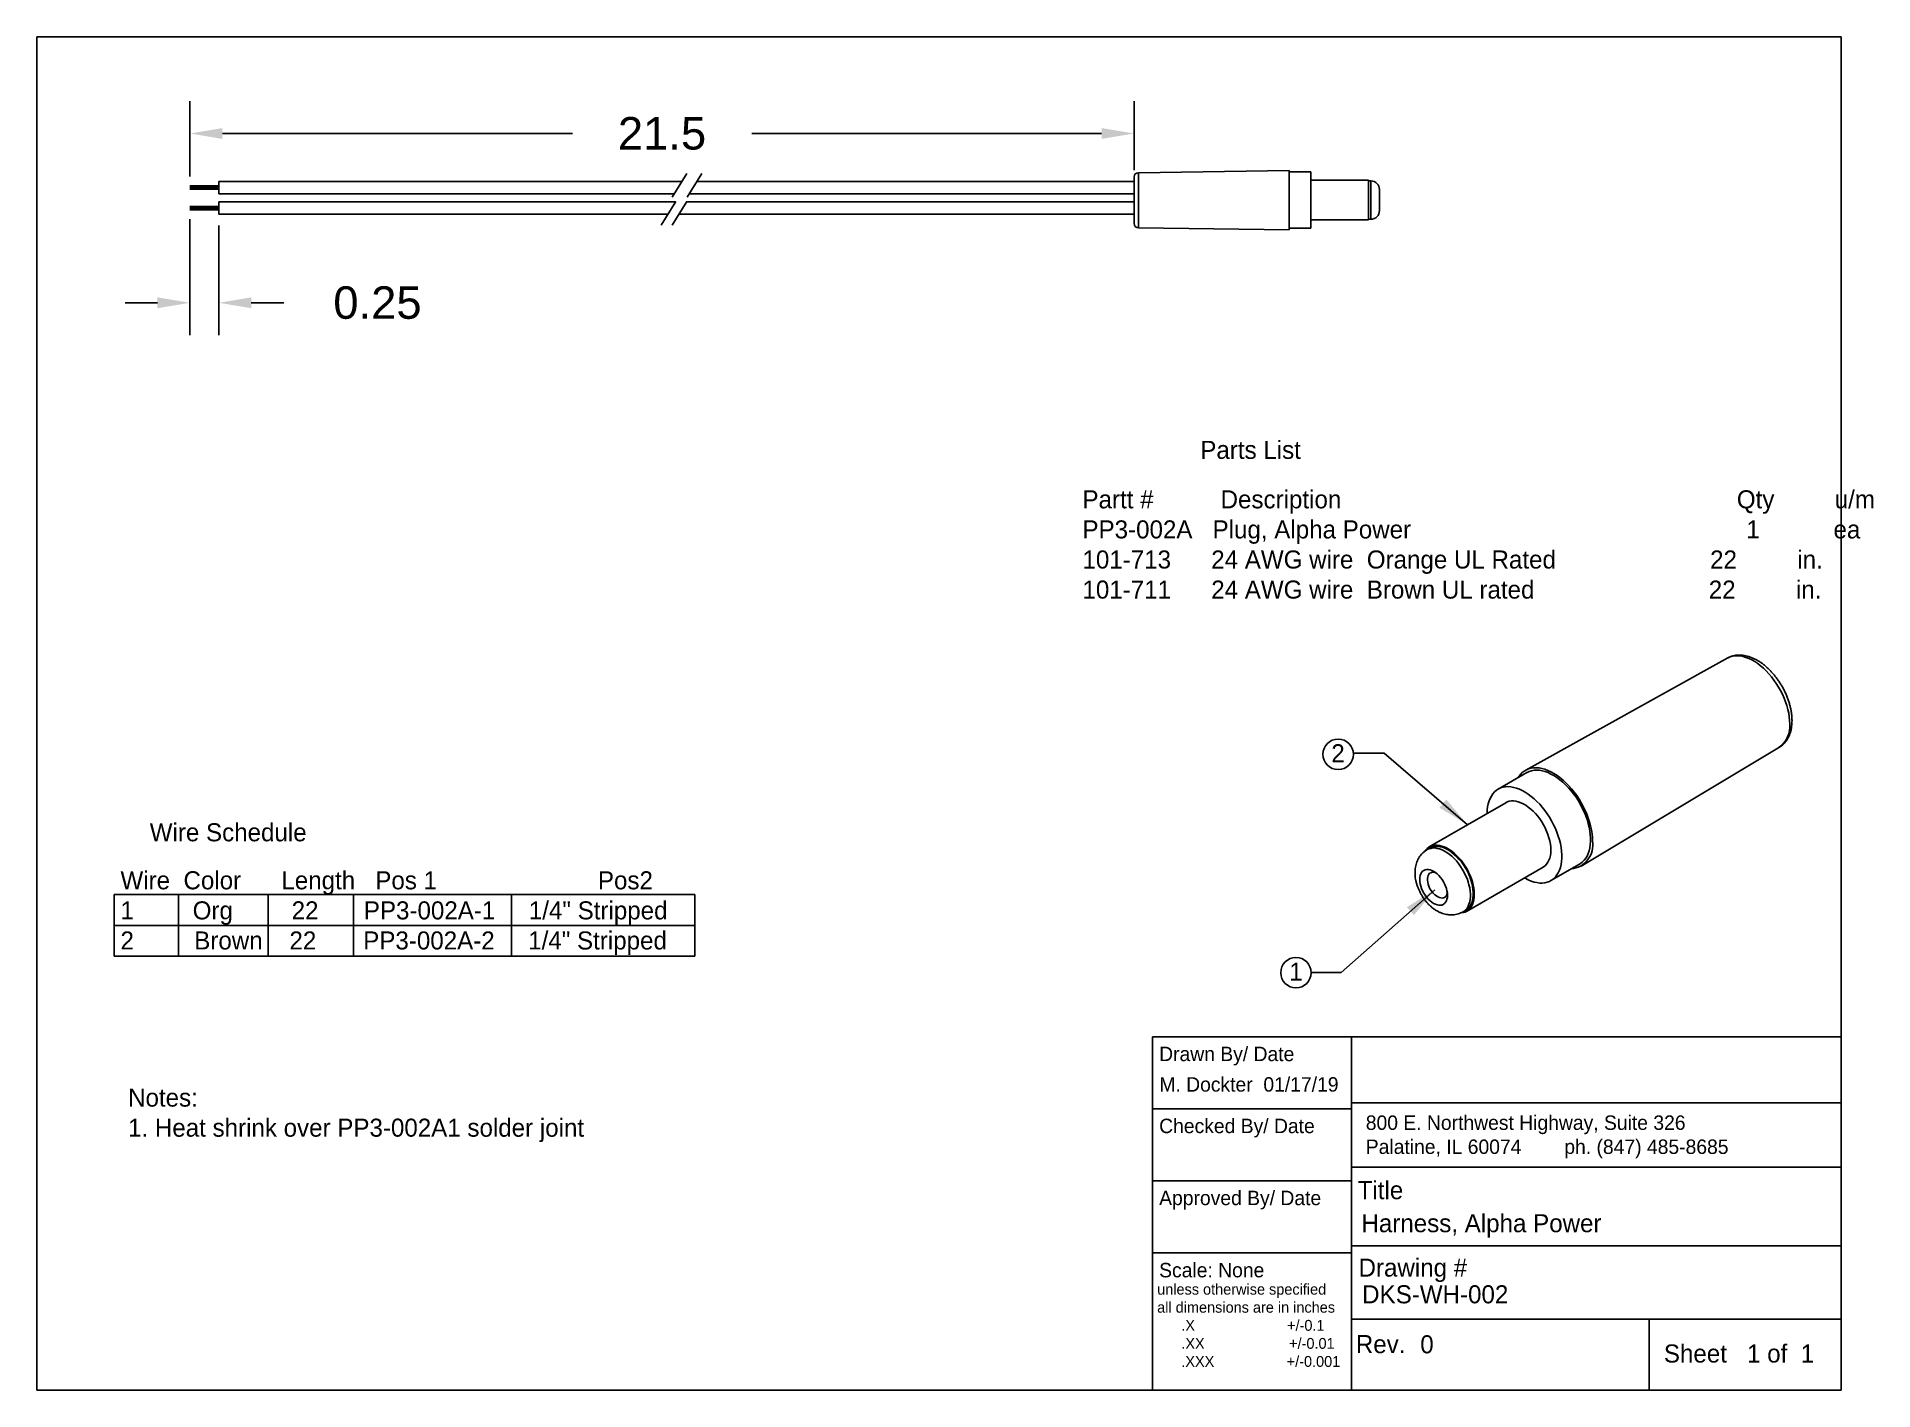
# Model space of a CAD drawing. Header units: inches. Extents: x 0.6 to 10.8, y 0.7 to 8.2.
import ezdxf

# ---------------------------------------------------------------- set-up
doc = ezdxf.new("R2010")
doc.units = ezdxf.units.IN
doc.header["$MEASUREMENT"] = 0
doc.styles.get("Standard").update_dxf_attribs({"font": 'arial.ttf'})
doc.dimstyles.get("Standard").update_dxf_attribs({"dimtxt": 0.18, "dimasz": 0.18, "dimexe": 0.18, "dimexo": 0.0625, "dimgap": 0.09, "dimtad": 0, "dimtih": 1, "dimtoh": 1, "dimdec": 4, "dimzin": 0, "dimdsep": 46, "dimtxsty": 'Standard', "dimcen": 0.09, "dimadec": 0, "dimazin": 0, "dimtfac": 1, "dimtdec": 4, "dimtofl": 0, "dimtmove": 0, "dimatfit": 3, "dimfxl": 1, "dimtolj": 1, "dimtzin": 0, "dimarcsym": 0})
picture_1 = doc.add_image_def('image1.jpg', size_in_pixel=(3943, 533))

msp = doc.modelspace()

# ---------------------------------------------------------------- linework, layer by layer
for p, q in [((0.608, 0.723), (0.608, 8.223)), ((0.608, 8.223), (10.608, 8.223)), ((10.608, 8.223), (10.608, 0.723)), ((1.457, 7.449), (1.457, 7.867)), ((6.689, 7.483), (6.689, 7.867)), ((1.637, 7.687), (3.576, 7.687)), ((6.509, 7.687), (4.571, 7.687)), ((4.21, 7.466), (4.129, 7.334)), ((4.21, 7.466), (4.129, 7.334)), ((4.294, 7.466), (4.213, 7.334)), ((1.617, 7.421), (1.617, 7.353)), ((4.182, 7.421), (1.617, 7.421)), ((1.617, 7.353), (4.14, 7.353)), ((4.225, 7.353), (6.689, 7.353)), ((6.689, 7.421), (4.266, 7.421)), ((1.617, 7.308), (1.617, 7.24)), ((4.148, 7.308), (1.617, 7.308)), ((1.617, 7.24), (4.106, 7.24)), ((4.149, 7.31), (4.068, 7.179)), ((4.21, 7.31), (4.129, 7.179)), ((4.166, 7.24), (6.689, 7.24)), ((6.689, 7.308), (4.208, 7.308)), ((1.457, 7.212), (1.457, 6.569)), ((1.617, 7.178), (1.617, 6.569)), ((1.277, 6.749), (1.097, 6.749)), ((1.797, 6.749), (1.977, 6.749)), ((1.036, 3.471), (4.255, 3.471)), ((1.036, 3.128), (1.036, 3.471)), ((1.394, 3.128), (1.394, 3.471)), ((1.891, 3.128), (1.891, 3.471)), ((2.363, 3.128), (2.363, 3.471)), ((3.239, 3.128), (3.239, 3.471)), ((4.255, 3.128), (4.255, 3.471)), ((1.036, 3.299), (4.255, 3.299)), ((1.036, 3.128), (4.255, 3.128)), ((10.608, 2.682), (6.791, 2.682)), ((6.791, 2.682), (6.791, 0.723)), ((6.791, 2.282), (7.894, 2.282)), ((7.894, 2.315), (7.894, 1.96)), ((7.894, 1.96), (10.608, 1.96)), ((7.894, 1.96), (7.894, 0.723)), ((6.791, 1.883), (7.894, 1.883)), ((6.791, 1.484), (7.894, 1.484)), ((7.894, 1.524), (10.608, 1.524)), ((7.894, 1.118), (10.608, 1.118)), ((9.543, 1.118), (9.543, 0.723)), ((10.608, 0.723), (0.608, 0.723)), ((7.894, 0.723), (10.608, 0.723))]:
    msp.add_line(p, q)
at = {"color": 7, "linetype": 'Continuous', "lineweight": 25}
for p, q in [((6.689, 7.446), (6.689, 7.189)), ((7.549, 7.482), (6.713, 7.47)), ((7.549, 7.482), (7.549, 7.154)), ((7.669, 7.474), (7.549, 7.474)), ((7.669, 7.162), (7.669, 7.474)), ((7.989, 7.428), (7.669, 7.428)), ((7.989, 7.208), (7.989, 7.428)), ((8.001, 7.424), (7.989, 7.424)), ((8.049, 7.26), (8.049, 7.376)), ((6.713, 7.165), (7.549, 7.154)), ((7.549, 7.162), (7.669, 7.162)), ((7.669, 7.208), (7.989, 7.208)), ((7.989, 7.212), (8.001, 7.212)), ((9.979, 4.781), (8.86, 4.16)), ((9.167, 3.627), (10.265, 4.286)), ((8.865, 4.146), (8.706, 4.054)), ((8.75, 3.979), (8.325, 3.734)), ((8.329, 3.728), (8.313, 3.719)), ((8.531, 3.377), (8.956, 3.622)), ((8.999, 3.547), (9.158, 3.639)), ((8.512, 3.374), (8.528, 3.384))]:
    msp.add_line(p, q, dxfattribs=at)
at = {"color": 8, "linetype": 'Continuous', "lineweight": 25}
for p, q in [((6.713, 7.47), (6.713, 7.165)), ((8.001, 7.212), (8.001, 7.424))]:
    msp.add_line(p, q, dxfattribs=at)
at = {"lineweight": 100}
for p, q in [((1.617, 7.387), (1.457, 7.387)), ((1.617, 7.274), (1.457, 7.274))]:
    msp.add_line(p, q, dxfattribs=at)
at = {"color": 8, "linetype": 'Continuous', "lineweight": 25, "flags": 128}
for points in [[(10.323, 4.416), (10.322, 4.435), (10.32, 4.455), (10.317, 4.475), (10.312, 4.496), (10.306, 4.517), (10.299, 4.538), (10.291, 4.559), (10.282, 4.58), (10.272, 4.6), (10.26, 4.62), (10.248, 4.64), (10.235, 4.658), (10.222, 4.676), (10.207, 4.693), (10.192, 4.709), (10.177, 4.724), (10.161, 4.738), (10.145, 4.75), (10.129, 4.761), (10.112, 4.77), (10.096, 4.778), (10.08, 4.784), (10.064, 4.789), (10.049, 4.792), (10.034, 4.793), (10.02, 4.793), (10.006, 4.791), (9.993, 4.787), (9.981, 4.782), (9.979, 4.781)], [(8.313, 3.719), (8.322, 3.723), (8.333, 3.726), (8.344, 3.728), (8.356, 3.728), (8.369, 3.726), (8.382, 3.723), (8.396, 3.717), (8.409, 3.711), (8.423, 3.703), (8.436, 3.693), (8.449, 3.682), (8.462, 3.67), (8.475, 3.656), (8.487, 3.642), (8.498, 3.626), (8.508, 3.61), (8.518, 3.593), (8.526, 3.576), (8.534, 3.559), (8.54, 3.541), (8.545, 3.524), (8.549, 3.507), (8.552, 3.49), (8.553, 3.473), (8.553, 3.458), (8.552, 3.443), (8.549, 3.429), (8.545, 3.416), (8.54, 3.405), (8.534, 3.394), (8.526, 3.386), (8.518, 3.378), (8.512, 3.374)]]:
    msp.add_lwpolyline(points, dxfattribs=at)
at = {"color": 7, "linetype": 'Continuous', "lineweight": 25, "flags": 128}
for points in [[(9.229, 3.767), (9.229, 3.787), (9.227, 3.807), (9.223, 3.828), (9.219, 3.85), (9.213, 3.871), (9.206, 3.893), (9.198, 3.915), (9.189, 3.936), (9.178, 3.958), (9.167, 3.979), (9.155, 3.999), (9.142, 4.019), (9.128, 4.038), (9.113, 4.056), (9.098, 4.073), (9.082, 4.089), (9.066, 4.104), (9.049, 4.118), (9.033, 4.13), (9.016, 4.141), (8.999, 4.15), (8.982, 4.158), (8.966, 4.164), (8.949, 4.169), (8.933, 4.172), (8.918, 4.173), (8.903, 4.173), (8.889, 4.171), (8.875, 4.167), (8.863, 4.161), (8.851, 4.154), (8.84, 4.146), (8.83, 4.135), (8.821, 4.124), (8.818, 4.118)], [(8.865, 4.146), (8.867, 4.147), (8.879, 4.152), (8.892, 4.156), (8.906, 4.159), (8.92, 4.16), (8.935, 4.159), (8.951, 4.156), (8.967, 4.152), (8.983, 4.146), (8.999, 4.138), (9.016, 4.129), (9.032, 4.118), (9.049, 4.106), (9.065, 4.093), (9.08, 4.078), (9.096, 4.062), (9.11, 4.046), (9.124, 4.028), (9.138, 4.009), (9.151, 3.989), (9.162, 3.969), (9.173, 3.949), (9.183, 3.928), (9.192, 3.907), (9.199, 3.886), (9.205, 3.864), (9.211, 3.843), (9.214, 3.823), (9.217, 3.802), (9.218, 3.783), (9.218, 3.764), (9.217, 3.746), (9.214, 3.728), (9.211, 3.712), (9.205, 3.697), (9.199, 3.683), (9.192, 3.671), (9.183, 3.66), (9.173, 3.65), (9.162, 3.642), (9.158, 3.639)], [(8.646, 3.92), (8.646, 3.939), (8.648, 3.956), (8.652, 3.973), (8.656, 3.989), (8.662, 4.003), (8.669, 4.016), (8.677, 4.028), (8.686, 4.039), (8.697, 4.048), (8.708, 4.055), (8.72, 4.061), (8.733, 4.065), (8.747, 4.067), (8.761, 4.068), (8.776, 4.067), (8.792, 4.064), (8.808, 4.06), (8.824, 4.054), (8.84, 4.046), (8.857, 4.037), (8.873, 4.026), (8.889, 4.014), (8.906, 4.001), (8.921, 3.986), (8.937, 3.971), (8.951, 3.954), (8.965, 3.936), (8.979, 3.917), (8.991, 3.898), (9.003, 3.878), (9.014, 3.857), (9.024, 3.836), (9.032, 3.815), (9.04, 3.794), (9.046, 3.773), (9.052, 3.752), (9.055, 3.731), (9.058, 3.711), (9.059, 3.691), (9.059, 3.672), (9.058, 3.654), (9.055, 3.636), (9.052, 3.62), (9.046, 3.605), (9.04, 3.591), (9.032, 3.579), (9.024, 3.568), (9.014, 3.558), (9.003, 3.55), (8.991, 3.543), (8.979, 3.539), (8.965, 3.535), (8.951, 3.534), (8.937, 3.534), (8.921, 3.536), (8.906, 3.539), (8.889, 3.544), (8.873, 3.551), (8.857, 3.56), (8.852, 3.562)], [(8.75, 3.979), (8.757, 3.983), (8.768, 3.987), (8.78, 3.989), (8.792, 3.989), (8.805, 3.987), (8.818, 3.984), (8.832, 3.979), (8.846, 3.973), (8.86, 3.965), (8.873, 3.955), (8.887, 3.944), (8.9, 3.932), (8.913, 3.919), (8.926, 3.904), (8.937, 3.889), (8.948, 3.873), (8.958, 3.856), (8.967, 3.839), (8.975, 3.821), (8.982, 3.803), (8.988, 3.785), (8.993, 3.767), (8.996, 3.75), (8.998, 3.733), (8.998, 3.716), (8.998, 3.701), (8.996, 3.686), (8.993, 3.672), (8.988, 3.66), (8.982, 3.649), (8.975, 3.639), (8.967, 3.63), (8.958, 3.624), (8.956, 3.622)], [(8.301, 3.712), (8.306, 3.718), (8.314, 3.726), (8.323, 3.733), (8.333, 3.738), (8.344, 3.742), (8.355, 3.744), (8.368, 3.744), (8.381, 3.742), (8.394, 3.739), (8.408, 3.734), (8.421, 3.728), (8.435, 3.72), (8.449, 3.71), (8.463, 3.7), (8.476, 3.687), (8.489, 3.674), (8.501, 3.66), (8.513, 3.644), (8.524, 3.628), (8.534, 3.611), (8.543, 3.594), (8.551, 3.576), (8.558, 3.558), (8.564, 3.54), (8.568, 3.522), (8.572, 3.505), (8.574, 3.488), (8.574, 3.472), (8.574, 3.456), (8.572, 3.441), (8.568, 3.428), (8.564, 3.415), (8.558, 3.404), (8.551, 3.394), (8.543, 3.385), (8.534, 3.379), (8.524, 3.373), (8.513, 3.37), (8.501, 3.368), (8.499, 3.368)], [(8.329, 3.728), (8.338, 3.732), (8.349, 3.735), (8.36, 3.737), (8.372, 3.737), (8.385, 3.735), (8.398, 3.732), (8.411, 3.727), (8.425, 3.72), (8.439, 3.712), (8.452, 3.702), (8.465, 3.691), (8.478, 3.679), (8.491, 3.665), (8.503, 3.651), (8.514, 3.635), (8.524, 3.619), (8.534, 3.603), (8.542, 3.586), (8.55, 3.568), (8.556, 3.551), (8.561, 3.533), (8.565, 3.516), (8.567, 3.499), (8.569, 3.483), (8.569, 3.467), (8.567, 3.452), (8.565, 3.438), (8.561, 3.425), (8.556, 3.414), (8.55, 3.404), (8.542, 3.395), (8.534, 3.387), (8.528, 3.384)], [(8.272, 3.554), (8.273, 3.565), (8.275, 3.576), (8.278, 3.585), (8.282, 3.593), (8.288, 3.599), (8.294, 3.604), (8.302, 3.607), (8.31, 3.609), (8.319, 3.609), (8.329, 3.607), (8.339, 3.604), (8.349, 3.599), (8.359, 3.592), (8.369, 3.584), (8.378, 3.575), (8.387, 3.565), (8.396, 3.553), (8.403, 3.541), (8.41, 3.529), (8.415, 3.516), (8.42, 3.503), (8.423, 3.49), (8.425, 3.477), (8.426, 3.465), (8.425, 3.454), (8.423, 3.444), (8.42, 3.435), (8.415, 3.427), (8.41, 3.421), (8.403, 3.416), (8.396, 3.412), (8.387, 3.411), (8.378, 3.411), (8.369, 3.413), (8.359, 3.416), (8.349, 3.421), (8.339, 3.428), (8.329, 3.436), (8.319, 3.445), (8.31, 3.455), (8.302, 3.466), (8.294, 3.478), (8.288, 3.491), (8.282, 3.504), (8.278, 3.517), (8.275, 3.53), (8.273, 3.542), (8.272, 3.554)], [(8.36, 3.591), (8.355, 3.593), (8.347, 3.594), (8.34, 3.594), (8.333, 3.591), (8.327, 3.588), (8.322, 3.583), (8.318, 3.576), (8.316, 3.568), (8.315, 3.559), (8.315, 3.549), (8.316, 3.539), (8.318, 3.528), (8.322, 3.517), (8.327, 3.506), (8.333, 3.495), (8.34, 3.486), (8.347, 3.477), (8.355, 3.469), (8.364, 3.462), (8.372, 3.457), (8.381, 3.453), (8.389, 3.451), (8.397, 3.45), (8.404, 3.451), (8.41, 3.454), (8.416, 3.459), (8.42, 3.465), (8.423, 3.472), (8.425, 3.479)]]:
    msp.add_lwpolyline(points, dxfattribs=at)
for centre in [(7.82, 4.247), (7.586, 3.037)]:
    msp.add_circle(centre, 0.0844)
at = {"color": 7, "linetype": 'Continuous', "lineweight": 25}
for centre, radius, start, end in [((6.713, 7.446), 0.024, 90.7994, 180), ((8.001, 7.376), 0.048, 0, 90), ((8.001, 7.26), 0.048, 270, 0), ((6.713, 7.189), 0.024, 180, 269.2006), ((9.097, 3.745), 0.134, 275.6863, 9.5185)]:
    msp.add_arc(centre, radius, start, end, dxfattribs=at)
at = {"color": 8, "linetype": 'Continuous', "lineweight": 25}
msp.add_arc((10.179, 4.402), 0.144, 306.4687, 5.5988, dxfattribs=at)
at = {"color": 7, "linetype": 'Continuous', "lineweight": 25}
for points, knots in [([(10.335, 4.434), (10.335, 4.438), (10.335, 4.447), (10.334, 4.464), (10.331, 4.484), (10.327, 4.504), (10.322, 4.524), (10.316, 4.544), (10.309, 4.564), (10.3, 4.584), (10.291, 4.603), (10.281, 4.623), (10.269, 4.641), (10.257, 4.659), (10.244, 4.677), (10.231, 4.693), (10.217, 4.709), (10.202, 4.723), (10.187, 4.737), (10.171, 4.75), (10.155, 4.761), (10.138, 4.771), (10.121, 4.779), (10.104, 4.786), (10.087, 4.791), (10.071, 4.795), (10.054, 4.797), (10.038, 4.797), (10.022, 4.796), (10.007, 4.793), (9.993, 4.788), (9.984, 4.784), (9.979, 4.781), (9.979, 4.78)], [0, 0, 0, 0, 0.018542, 0.052841, 0.087085, 0.121271, 0.155378, 0.189405, 0.223357, 0.25725, 0.2911, 0.324926, 0.358749, 0.392587, 0.426456, 0.460379, 0.494375, 0.528466, 0.562668, 0.596993, 0.631446, 0.666015, 0.700665, 0.735298, 0.769786, 0.803969, 0.837673, 0.870751, 0.903125, 0.9348, 0.965863, 0.99646, 1, 1, 1, 1]), ([(10.265, 4.286), (10.269, 4.289), (10.277, 4.294), (10.288, 4.303), (10.298, 4.314), (10.306, 4.326), (10.314, 4.339), (10.321, 4.353), (10.326, 4.368), (10.331, 4.385), (10.333, 4.402), (10.335, 4.418), (10.335, 4.429), (10.335, 4.434)], [0, 0, 0, 0, 0.08574, 0.174129, 0.262886, 0.35256, 0.443614, 0.536374, 0.630986, 0.727387, 0.825323, 0.924412, 1, 1, 1, 1]), ([(8.313, 3.719), (8.312, 3.718), (8.307, 3.715), (8.298, 3.709), (8.287, 3.699), (8.277, 3.689), (8.269, 3.677), (8.262, 3.664), (8.256, 3.651), (8.251, 3.637), (8.248, 3.622), (8.246, 3.607), (8.246, 3.596), (8.246, 3.591)], [0, 0, 0, 0, 0.025602, 0.120698, 0.21503, 0.309071, 0.403347, 0.498413, 0.594851, 0.693245, 0.794128, 0.897873, 1, 1, 1, 1]), ([(8.246, 3.591), (8.246, 3.587), (8.246, 3.578), (8.247, 3.563), (8.25, 3.546), (8.255, 3.528), (8.261, 3.511), (8.268, 3.494), (8.276, 3.478), (8.285, 3.462), (8.295, 3.447), (8.306, 3.432), (8.318, 3.419), (8.331, 3.406), (8.345, 3.394), (8.36, 3.384), (8.375, 3.375), (8.39, 3.368), (8.405, 3.363), (8.42, 3.36), (8.434, 3.358), (8.448, 3.357), (8.463, 3.358), (8.478, 3.361), (8.492, 3.365), (8.503, 3.37), (8.51, 3.373), (8.512, 3.375)], [0, 0, 0, 0, 0.0269596, 0.0699512, 0.1131358, 0.1564581, 0.1996986, 0.2427988, 0.2857945, 0.3287799, 0.3718804, 0.4151907, 0.4588516, 0.5029872, 0.5476729, 0.5928845, 0.6383836, 0.6788892, 0.7183938, 0.756844, 0.7943163, 0.8309551, 0.8669276, 0.9061146, 0.9444643, 0.9820548, 1, 1, 1, 1])]:
    msp.add_open_spline(points, degree=3, knots=knots, dxfattribs=at)
for points in [[(1.637, 7.717), (1.637, 7.657), (1.457, 7.687)], [(6.509, 7.657), (6.509, 7.717), (6.689, 7.687)], [(1.277, 6.719), (1.277, 6.779), (1.457, 6.749)], [(1.797, 6.779), (1.797, 6.719), (1.617, 6.749)]]:
    msp.add_solid(points)

# ---------------------------------------------------------------- texts
for s, insert, char_height, attachment_point in [('{21.5}', (4.073, 7.687), 0.18, 5), ('{0.25}', (2.496, 6.749), 0.18, 5), ('{\\fFreeSans|b0|i0|c0|p0;Wire  Color      Length   Pos 1                        Pos2         \\P1^IOrg^I    22^I    PP3-002A-1     \\fUbuntu|b0|i0|c0|p0;1/4" Stripped       \\P2         Brown    22       PP3-002A-2     1/4" Stripped}', (1.072, 3.599), 0.1, 1)]:
    msp.add_mtext(s, dxfattribs=dict(insert=insert, char_height=char_height, attachment_point=attachment_point))
at = {"attachment_point": 1}
for s, insert, char_height, width in [('{\\fFreeSans|b0|i0|c0|p0;Parts List}', (7.056, 5.984), 0.1, 0.98619), ('{\\fFreeSans|b0|i0|c0|p0;Partt #          Description                                                           Qty         u/m\\PPP3-002A   Plug, Alpha Power                                                  1           ea\\P\\fUbuntu|b0|i0|c0|p0;101-713      24 AWG wire  Orange UL Rated                       22         in.\\P101-711      24 AWG wire  Brown UL rated                          22         in.\\P        }', (6.403, 5.71), 0.1, 4.99983), ('{\\fFreeSans|b0|i0|c0|p0;2}', (7.782, 4.303), 0.1, 0.98619), ('{\\fFreeSans|b0|i0|c0|p0;Wire Schedule}', (1.234, 3.865), 0.1, 0.98619), ('{\\fFreeSans|b0|i0|c0|p0;1}', (7.549, 3.093), 0.1, 0.98619), ('{\\fFreeSans|b0|i0|c0|p0;Drawn By/ Date}', (6.828, 2.627), 0.08, 0.98619), ('{\\fFreeSans|b0|i0|c0|p0;M. Dockter  01/17/19}', (6.829, 2.458), 0.08, 1.06518), ('{\\fFreeSans|b0|i0|c0|p0;Notes:\\P1. Heat shrink over PP3-002A1 solder joint}', (1.114, 2.395), 0.1, 2.91844), ('{\\fFreeSans|b0|i0|c0|p0;800 E. Northwest Highway, Suite 326\\PPalatine, IL 60074        ph. (847) 485-8685}', (7.973, 2.246), 0.08, 2.57956), ('{\\fFreeSans|b0|i0|c0|p0;Checked By/ Date}', (6.828, 2.228), 0.08, 0.98619), ('{\\fFreeSans|b0|i0|c0|p0;Approved By/ Date}', (6.828, 1.829), 0.08, 0.98619), ('{\\fFreeSans|b0|i0|c0|p0;Title}', (7.928, 1.882), 0.1, 0.98619), ('{\\fFreeSans|b0|i0|c0|p0;Harness, Alpha Power}', (7.949, 1.699), 0.1, 1.93493), ('{\\fFreeSans|b0|i0|c0|p0;Scale: None}', (6.828, 1.429), 0.08, 0.98619), ('{\\fFreeSans|b0|i0|c0|p0;Drawing #}', (7.933, 1.453), 0.1, 0.98619), ('{\\fFreeSans|b0|i0|c0|p0;unless otherwise specified\\Pall dimensions are in inches\\P      .X^I^I^I+/-0.1\\P      .XX                     +/-0.01   \\P      .XXX                  +/-0.001}', (6.817, 1.313), 0.06, 1.23209), ('{\\fFreeSans|b0|i0|c0|p0;DKS-WH-002}', (7.953, 1.305), 0.1, 0.98619), ('{\\fFreeSans|b0|i0|c0|p0;Rev. }', (7.918, 1.029), 0.1, 0.98619), ('{\\fFreeSans|b0|i0|c0|p0;0}', (8.275, 1.028), 0.1, 0.98619), ('{\\fFreeSans|b0|i0|c0|p0;Sheet   1 of  1    }', (9.625, 0.977), 0.1, 0.98619)]:
    msp.add_mtext(s, dxfattribs=dict(at, insert=insert, char_height=char_height, width=width))

# ---------------------------------------------------------------- pictures from other files: only their frames are drawn
image = msp.add_image(picture_1, insert=(7.894, 2.315), size_in_units=(2.714, 0.367))
image.dxf.flags = 7

# ---------------------------------------------------------------- leaders
msp.add_leader([(8.537, 3.857), (8.074, 4.253), (7.905, 4.253)], dimstyle='Standard', override={"dimtad": 0})
msp.add_leader([(8.355, 3.497), (7.836, 3.038), (7.676, 3.038)], dimstyle='Standard')

doc.saveas('drawing.dxf')
